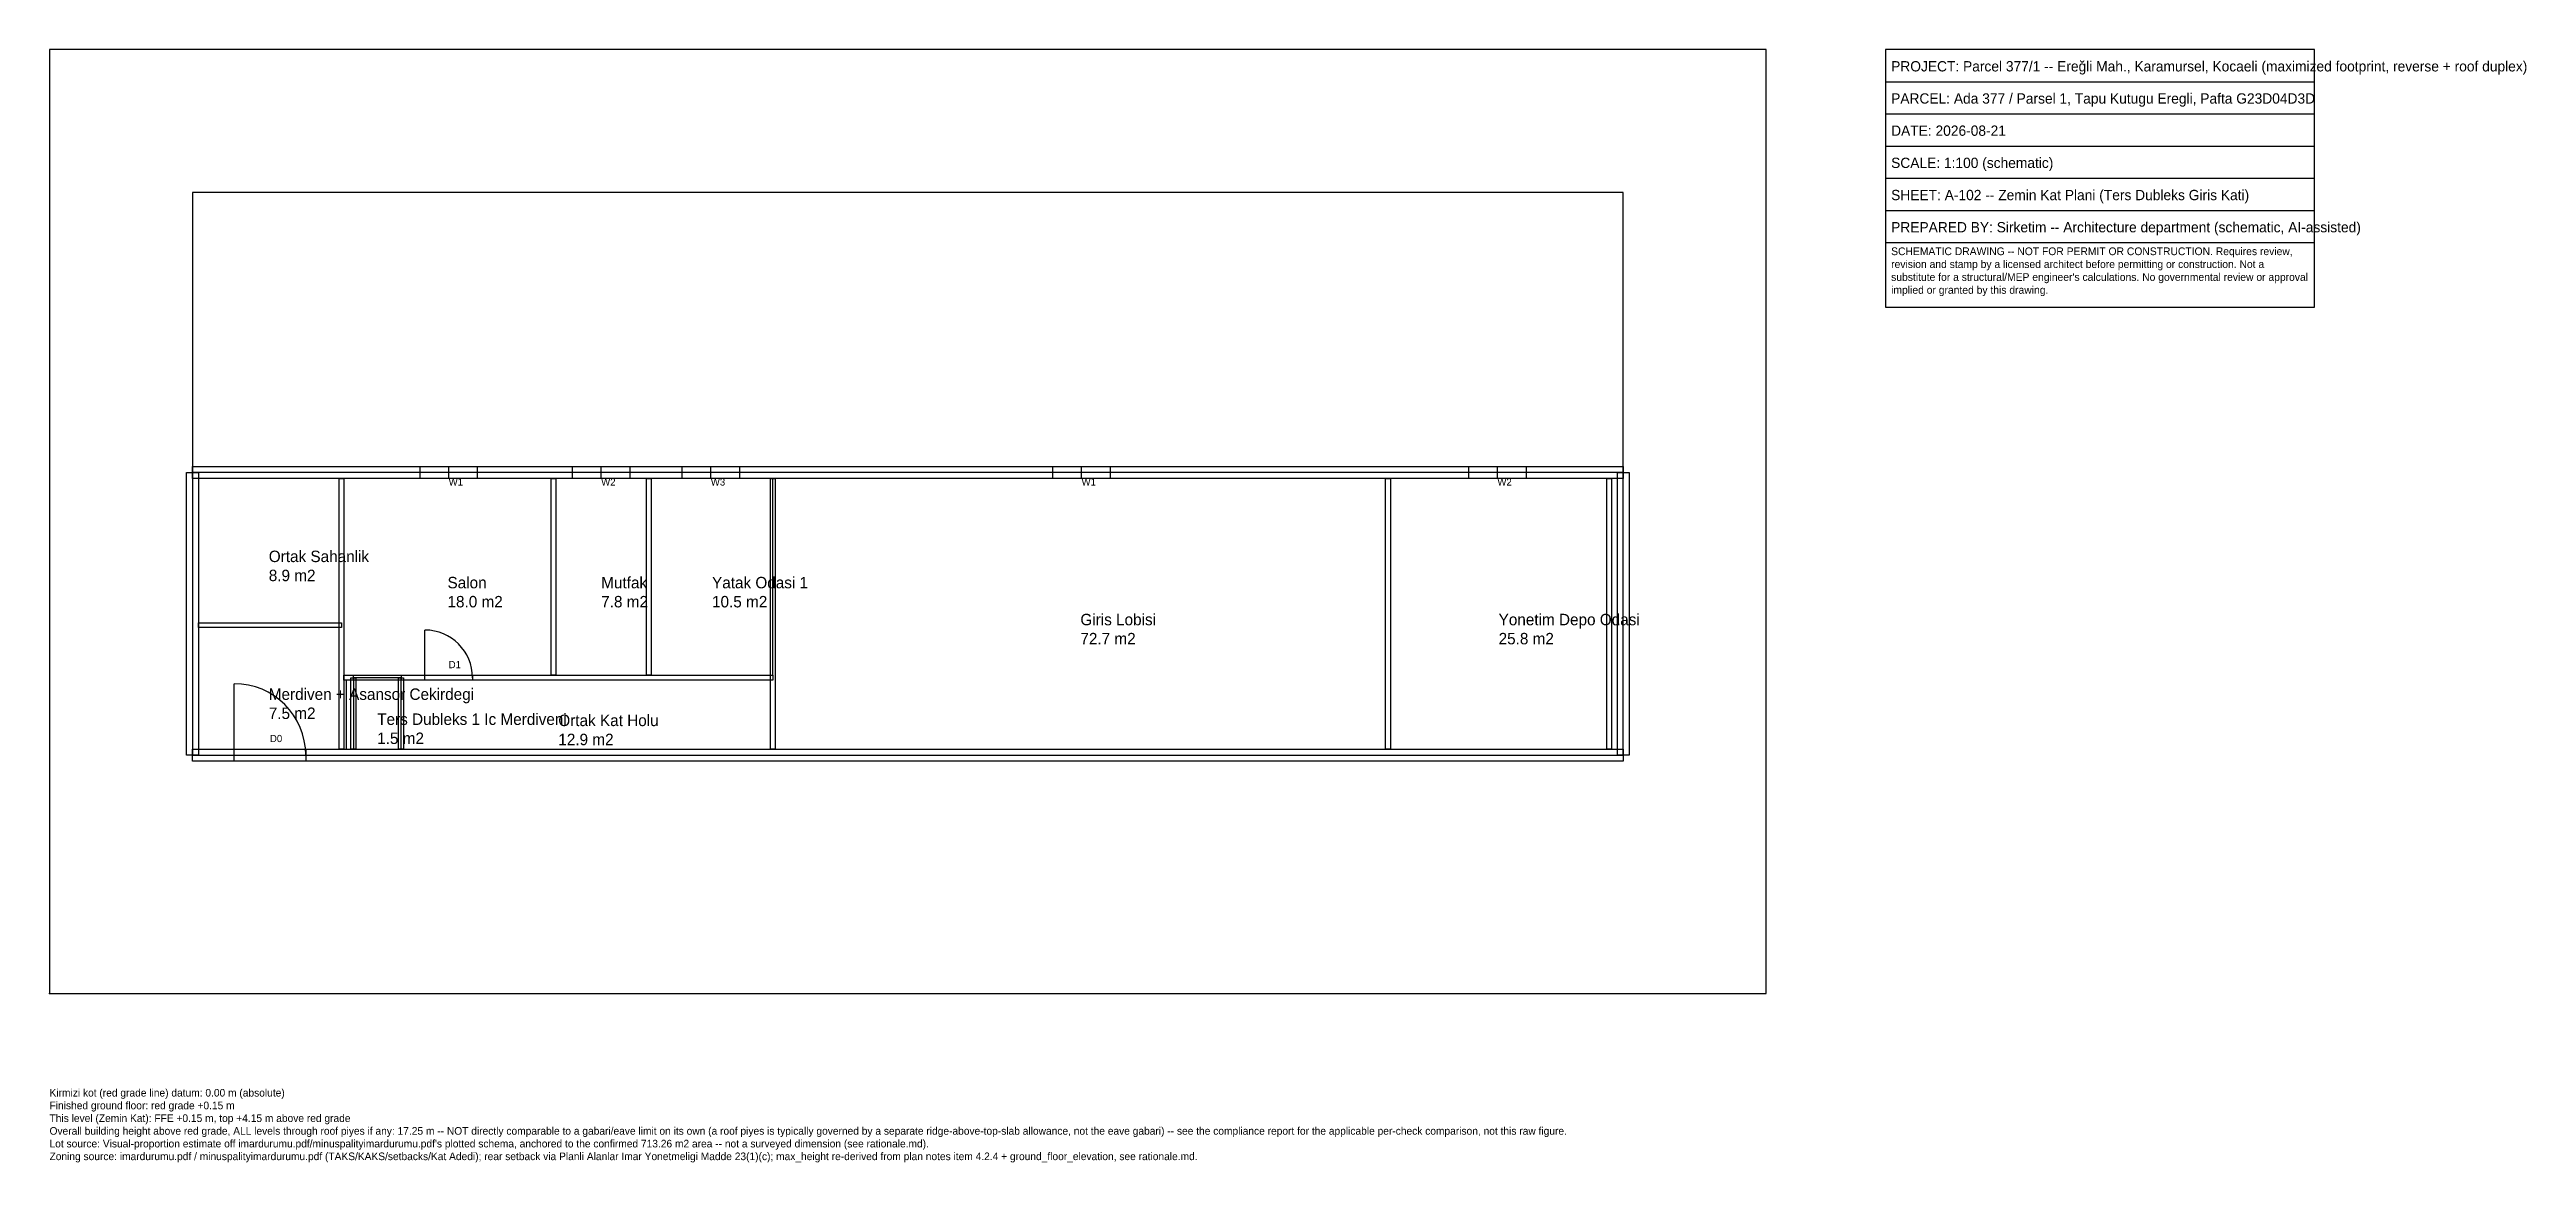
# Paper-space layout 'A-102' of a CAD drawing. Header units: metres. Extents: x 0 to 52, y -3.5 to 19.8.
import ezdxf

# ---------------------------------------------------------------- set-up
doc = ezdxf.new("R2010")
doc.units = ezdxf.units.M
for name, color, linetype in [('A-ANNO-NOTE', 7, 'Continuous'), ('A-ANNO-NPLT', 8, 'Continuous'), ('A-ANNO-TTLB', 7, 'Continuous'), ('A-AREA-IDEN', 2, 'Continuous'), ('A-AREA-PLAN', 4, 'Continuous'), ('A-DOOR', 3, 'Continuous'), ('A-GLAZ', 5, 'Continuous'), ('A-WALL', 7, 'Continuous'), ('A-WALL-INTR', 7, 'Continuous'), ('C-PROP', 1, 'Continuous'), ('Z-DATA-NOPLOT', 8, 'Continuous')]:
    doc.layers.add(name, color=color, linetype=linetype)

psp = doc.layouts.new('A-102')

# ---------------------------------------------------------------- linework, layer by layer
at = {"layer": 'A-ANNO-NPLT'}
psp.add_lwpolyline([(3, 5), (33.02, 5), (33.02, 16.8), (3, 16.8)], close=True, dxfattribs=at)
at = {"layer": 'A-ANNO-TTLB'}
for p, q in [((38.52, 19.125), (47.52, 19.125)), ((38.52, 18.45), (47.52, 18.45)), ((38.52, 17.775), (47.52, 17.775)), ((38.52, 17.1), (47.52, 17.1)), ((38.52, 16.425), (47.52, 16.425)), ((38.52, 15.75), (47.52, 15.75))]:
    psp.add_line(p, q, dxfattribs=at)
psp.add_lwpolyline([(38.52, 14.4), (47.52, 14.4), (47.52, 19.8), (38.52, 19.8)], close=True, dxfattribs=at)
at = {"layer": 'A-AREA-IDEN'}
for points in [[(3.125, 7.775), (6.075, 7.775), (6.075, 10.805), (3.125, 10.805)], [(6.175, 6.675), (10.525, 6.675), (10.525, 10.805), (6.175, 10.805)], [(10.625, 6.675), (12.525, 6.675), (12.525, 10.805), (10.625, 10.805)], [(12.625, 6.675), (15.175, 6.675), (15.175, 10.805), (12.625, 10.805)], [(15.225, 5.125), (28.033, 5.125), (28.033, 10.805), (15.225, 10.805)], [(28.133, 5.125), (32.675, 5.125), (32.675, 10.805), (28.133, 10.805)], [(3.125, 5.125), (6.075, 5.125), (6.075, 7.675), (3.125, 7.675)], [(6.225, 5.125), (15.125, 5.125), (15.125, 6.575), (6.225, 6.575)], [(6.375, 5.125), (7.375, 5.125), (7.375, 6.625), (6.375, 6.625)]]:
    psp.add_lwpolyline(points, close=True, dxfattribs=at)
at = {"layer": 'A-AREA-PLAN'}
psp.add_lwpolyline([(3, 5), (33.02, 5), (33.02, 10.93), (3, 10.93)], close=True, dxfattribs=at)
at = {"layer": 'A-DOOR'}
for p, q in [((7.875, 6.625), (7.875, 7.625)), ((3.875, 5), (3.875, 6.5))]:
    psp.add_line(p, q, dxfattribs=at)
for points in [[(7.875, 6.675), (8.875, 6.675), (8.875, 6.575), (7.875, 6.575)], [(3.875, 5.125), (5.375, 5.125), (5.375, 4.875), (3.875, 4.875)]]:
    psp.add_lwpolyline(points, close=True, dxfattribs=at)
for centre, radius in [((7.875, 6.625), 1), ((3.875, 5), 1.5)]:
    psp.add_arc(centre, radius, 0, 90, dxfattribs=at)
at = {"layer": 'A-GLAZ'}
for p, q in [((8.375, 10.805), (8.375, 11.055)), ((11.575, 10.805), (11.575, 11.055)), ((13.875, 10.805), (13.875, 11.055)), ((21.654, 10.805), (21.654, 11.055)), ((30.379, 10.805), (30.379, 11.055))]:
    psp.add_line(p, q, dxfattribs=at)
for points in [[(8.975, 10.805), (7.775, 10.805), (7.775, 11.055), (8.975, 11.055)], [(12.175, 10.805), (10.975, 10.805), (10.975, 11.055), (12.175, 11.055)], [(14.475, 10.805), (13.275, 10.805), (13.275, 11.055), (14.475, 11.055)], [(22.254, 10.805), (21.054, 10.805), (21.054, 11.055), (22.254, 11.055)], [(30.979, 10.805), (29.779, 10.805), (29.779, 11.055), (30.979, 11.055)]]:
    psp.add_lwpolyline(points, close=True, dxfattribs=at)
at = {"layer": 'A-WALL'}
for points in [[(3.125, 10.93), (3.125, 5), (2.875, 5), (2.875, 10.93)], [(33.02, 10.805), (3, 10.805), (3, 11.055), (33.02, 11.055)], [(32.895, 5), (32.895, 10.93), (33.145, 10.93), (33.145, 5)], [(3, 5.125), (33.02, 5.125), (33.02, 4.875), (3, 4.875)]]:
    psp.add_lwpolyline(points, close=True, dxfattribs=at)
at = {"layer": 'A-WALL-INTR'}
for points in [[(6.075, 5.125), (6.075, 10.805), (6.175, 10.805), (6.175, 5.125)], [(10.525, 6.675), (10.525, 10.805), (10.625, 10.805), (10.625, 6.675)], [(12.525, 6.675), (12.525, 10.805), (12.625, 10.805), (12.625, 6.675)], [(15.125, 5.125), (15.125, 10.805), (15.225, 10.805), (15.225, 5.125)], [(28.033, 5.125), (28.033, 10.805), (28.133, 10.805), (28.133, 5.125)], [(32.675, 5.125), (32.675, 10.805), (32.775, 10.805), (32.775, 5.125)], [(3.125, 7.775), (6.125, 7.775), (6.125, 7.675), (3.125, 7.675)], [(6.175, 6.675), (15.175, 6.675), (15.175, 6.575), (6.175, 6.575)], [(6.325, 5.125), (6.325, 6.625), (6.425, 6.625), (6.425, 5.125)], [(6.375, 6.675), (7.375, 6.675), (7.375, 6.575), (6.375, 6.575)], [(7.325, 5.125), (7.325, 6.625), (7.425, 6.625), (7.425, 5.125)]]:
    psp.add_lwpolyline(points, close=True, dxfattribs=at)
at = {"layer": 'C-PROP'}
psp.add_lwpolyline([(0, 0), (36.02, 0), (36.02, 19.8), (0, 19.8)], close=True, dxfattribs=at)
at = {"layer": 'Z-DATA-NOPLOT'}
psp.add_point((0, 0), dxfattribs=at)

# ---------------------------------------------------------------- texts
at = {"layer": 'A-ANNO-NOTE', "insert": (0, -2), "char_height": 0.16, "attachment_point": 1}
psp.add_mtext("Kirmizi kot (red grade line) datum: 0.00 m (absolute)\\PFinished ground floor: red grade +0.15 m\\PThis level (Zemin Kat): FFE +0.15 m, top +4.15 m above red grade\\POverall building height above red grade, ALL levels through roof piyes if any: 17.25 m -- NOT directly comparable to a gabari/eave limit on its own (a roof piyes is typically governed by a separate ridge-above-top-slab allowance, not the eave gabari) -- see the compliance report for the applicable per-check comparison, not this raw figure.\\PLot source: Visual-proportion estimate off imardurumu.pdf/minuspalityimardurumu.pdf's plotted schema, anchored to the confirmed 713.26 m2 area -- not a surveyed dimension (see rationale.md).\\PZoning source: imardurumu.pdf / minuspalityimardurumu.pdf (TAKS/KAKS/setbacks/Kat Adedi); rear setback via Planli Alanlar Imar Yonetmeligi Madde 23(1)(c); max_height re-derived from plan notes item 4.2.4 + ground_floor_elevation, see rationale.md.", dxfattribs=at)
at = {"layer": 'A-ANNO-TTLB'}
for s, p in [('PROJECT: Parcel 377/1 -- Ereğli Mah., Karamursel, Kocaeli (maximized footprint, reverse + roof duplex)', (38.64, 19.341)), ('PARCEL: Ada 377 / Parsel 1, Tapu Kutugu Eregli, Pafta G23D04D3D', (38.64, 18.666)), ('DATE: 2026-08-21', (38.64, 17.991)), ('SCALE: 1:100 (schematic)', (38.64, 17.316)), ('SHEET: A-102 -- Zemin Kat Plani (Ters Dubleks Giris Kati)', (38.64, 16.641)), ('PREPARED BY: Sirketim -- Architecture department (schematic, AI-assisted)', (38.64, 15.966))]:
    psp.add_text(s, height=0.216, dxfattribs=at).set_placement(p)
at = {"layer": 'A-ANNO-TTLB', "insert": (38.64, 15.65), "char_height": 0.162, "width": 8.76, "attachment_point": 1}
psp.add_mtext("SCHEMATIC DRAWING -- NOT FOR PERMIT OR CONSTRUCTION. Requires review, revision and stamp by a licensed architect before permitting or construction. Not a substitute for a structural/MEP engineer's calculations. No governmental review or approval implied or granted by this drawing.", dxfattribs=at)
at = {"layer": 'A-AREA-IDEN', "char_height": 0.24, "attachment_point": 1}
for s, insert in [('Ortak Sahanlik\\P8.9 m2', (4.6, 9.29)), ('Salon\\P18.0 m2', (8.35, 8.74)), ('Mutfak\\P7.8 m2', (11.575, 8.74)), ('Yatak Odasi 1\\P10.5 m2', (13.9, 8.74)), ('Giris Lobisi\\P72.7 m2', (21.629, 7.965)), ('Yonetim Depo Odasi\\P25.8 m2', (30.404, 7.965)), ('Merdiven + Asansor Cekirdegi\\P7.5 m2', (4.6, 6.4)), ('Ters Dubleks 1 Ic Merdiveni\\P1.5 m2', (6.875, 5.875)), ('Ortak Kat Holu\\P12.9 m2', (10.675, 5.85))]:
    psp.add_mtext(s, dxfattribs=dict(at, insert=insert))
at = {"layer": 'A-DOOR'}
for s, p in [('D1', (8.375, 6.825)), ('D0', (4.625, 5.275))]:
    psp.add_text(s, height=0.15, dxfattribs=at).set_placement(p)
at = {"layer": 'A-GLAZ'}
for s, p in [('W1', (8.375, 10.655)), ('W2', (11.575, 10.655)), ('W3', (13.875, 10.655)), ('W1', (21.654, 10.655)), ('W2', (30.379, 10.655))]:
    psp.add_text(s, height=0.15, dxfattribs=at).set_placement(p)

doc.saveas('drawing.dxf')
